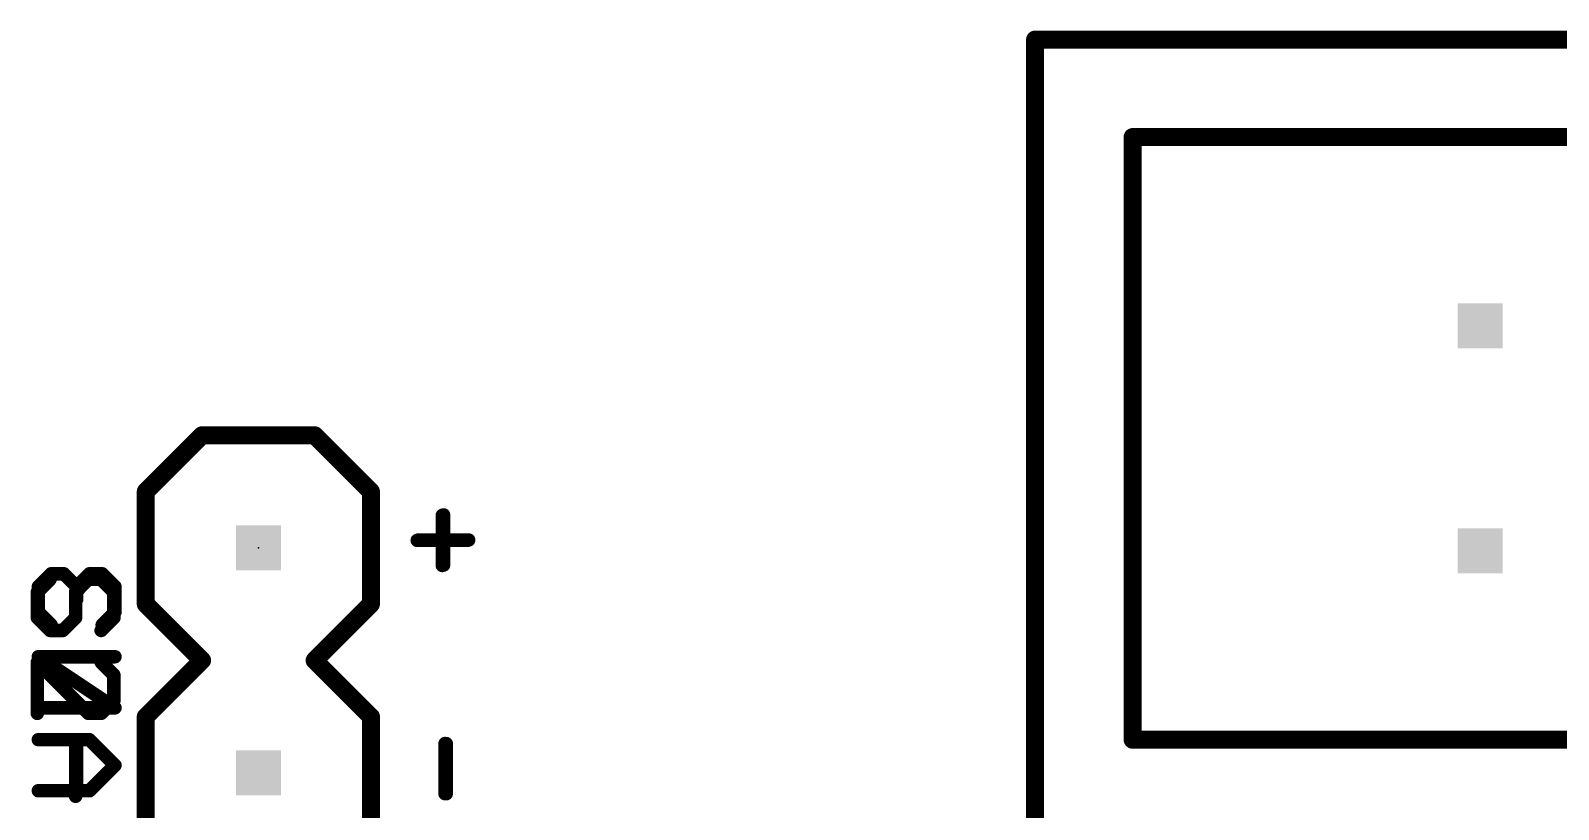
# Model space of a CAD drawing. Extents: x 0 to 100, y 1 to 103.
# Drawn here: x 0.35 to 17.59, y 40.89 to 49.68 of the extents above; entities that cross this region are included whole.
import ezdxf

# ---------------------------------------------------------------- set-up
doc = ezdxf.new("R2010")
doc.units = 0
for name, color, linetype in [('22', 253, 'CONTINUOUS'), ('24', 7, 'CONTINUOUS'), ('26', 253, 'CONTINUOUS'), ('27', 253, 'CONTINUOUS'), ('28', 253, 'CONTINUOUS'), ('52', 253, 'CONTINUOUS')]:
    doc.layers.add(name, color=color, linetype=linetype)

# ---------------------------------------------------------------- blocks, each defined once
blk = doc.blocks.new('RECT')
blk.add_solid([(-0.5, -0.5), (0.5, -0.5), (-0.5, 0.5), (0.5, 0.5)])

msp = doc.modelspace()

# ---------------------------------------------------------------- linework, layer by layer
at = {"layer": '22', "const_width": 0.2032}
for points in [[(31.8838, 49.5746), (11.6838, 49.5746)], [(11.6838, 49.5746), (11.6838, 40.5746)], [(1.65, 44.475), (2.285, 45.11)], [(2.285, 45.11), (3.555, 45.11)], [(3.555, 45.11), (4.19, 44.475)], [(1.65, 44.475), (1.65, 43.205)], [(4.19, 43.205), (4.19, 44.475)], [(1.65, 43.205), (2.285, 42.57)], [(3.555, 42.57), (4.19, 43.205)], [(2.285, 42.57), (1.65, 41.935)], [(4.19, 41.935), (3.555, 42.57)], [(1.65, 41.935), (1.65, 40.665)], [(4.19, 40.665), (4.19, 41.935)]]:
    msp.add_lwpolyline(points, dxfattribs=at)
at = {"layer": '22', "const_width": 0.1016}
for points in [[(11.6838, 49.6254, 1), (11.6838, 49.5238)], [(11.7346, 49.5746, 1), (11.633, 49.5746)], [(2.285, 45.1608, 1), (2.285, 45.0592)], [(2.3209, 45.0741, 1), (2.2491, 45.1459)], [(3.5909, 45.1459, 1), (3.5191, 45.0741)], [(3.555, 45.0592, 1), (3.555, 45.1608)], [(1.7008, 44.475, 1), (1.5992, 44.475)], [(1.6141, 44.5109, 1), (1.6859, 44.4391)], [(4.2408, 44.475, 1), (4.1392, 44.475)], [(4.1541, 44.4391, 1), (4.2259, 44.5109)], [(1.6859, 43.2409, 1), (1.6141, 43.1691)], [(4.2259, 43.1691, 1), (4.1541, 43.2409)], [(1.5992, 43.205, 1), (1.7008, 43.205)], [(4.1392, 43.205, 1), (4.2408, 43.205)], [(2.3209, 42.5341, 1), (2.2491, 42.6059)], [(2.2491, 42.5341, 1), (2.3209, 42.6059)], [(3.5909, 42.6059, 1), (3.5191, 42.5341)], [(3.5191, 42.6059, 1), (3.5909, 42.5341)], [(1.7008, 41.935, 1), (1.5992, 41.935)], [(1.6141, 41.9709, 1), (1.6859, 41.8991)], [(4.2408, 41.935, 1), (4.1392, 41.935)], [(4.1541, 41.8991, 1), (4.2259, 41.9709)]]:
    msp.add_lwpolyline(points, format="xyb", dxfattribs=at)
at = {"layer": '24'}
msp.add_point((2.92, 43.84), dxfattribs=at)
at = {"layer": '26', "const_width": 0.1524}
for points in [[(0.5821, 43.5464), (0.438, 43.4024)], [(0.7261, 43.5464), (0.5821, 43.5464)], [(0.8702, 43.4024), (0.7261, 43.5464)], [(1.0142, 43.5464), (0.8702, 43.4024)], [(1.1583, 43.5464), (1.0142, 43.5464)], [(1.3023, 43.4024), (1.1583, 43.5464)], [(0.438, 43.4024), (0.438, 43.1143)], [(0.8702, 43.4024), (0.8702, 43.2583)], [(1.3023, 43.1143), (1.3023, 43.4024)], [(0.438, 43.1143), (0.5821, 42.9702)], [(1.1583, 42.9702), (1.3023, 43.1143)], [(1.3023, 42.0347), (0.438, 42.6109)], [(0.438, 42.6109), (1.3023, 42.6109)], [(0.438, 42.0347), (1.3023, 42.0347)], [(1.0142, 41.6754), (0.438, 41.6754)], [(0.8702, 41.0992), (0.8702, 41.6754)], [(1.3023, 41.3873), (1.0142, 41.6754)], [(1.0142, 41.0992), (1.3023, 41.3873)], [(0.438, 41.0992), (1.0142, 41.0992)]]:
    msp.add_lwpolyline(points, dxfattribs=at)
at = {"layer": '26', "const_width": 0.0762}
for points in [[(0.5821, 43.5845, 1), (0.5821, 43.5083)], [(0.609, 43.5195, 1), (0.5551, 43.5734)], [(0.7531, 43.5734, 1), (0.6992, 43.5195)], [(0.7261, 43.5083, 1), (0.7261, 43.5845)], [(1.0142, 43.5845, 1), (1.0142, 43.5083)], [(1.0412, 43.5195, 1), (0.9873, 43.5734)], [(1.1852, 43.5734, 1), (1.1313, 43.5195)], [(1.1583, 43.5083, 1), (1.1583, 43.5845)], [(0.4761, 43.4024, 1), (0.3999, 43.4024)], [(0.4111, 43.4293, 1), (0.4649, 43.3754)], [(0.8432, 43.4293, 1), (0.8971, 43.3754)], [(0.9083, 43.4024, 1), (0.8321, 43.4024)], [(0.8432, 43.3754, 1), (0.8971, 43.4293)], [(1.3404, 43.4024, 1), (1.2642, 43.4024)], [(1.2754, 43.3754, 1), (1.3293, 43.4293)], [(0.8321, 43.2583, 1), (0.9083, 43.2583)], [(0.4649, 43.1412, 1), (0.4111, 43.0873)], [(0.3999, 43.1143, 1), (0.4761, 43.1143)], [(1.2642, 43.1143, 1), (1.3404, 43.1143)], [(1.3293, 43.0873, 1), (1.2754, 43.1412)], [(0.5551, 42.9433, 1), (0.609, 42.9971)], [(1.1313, 42.9971, 1), (1.1852, 42.9433)], [(0.4591, 42.6426, 1), (0.4169, 42.5792)], [(0.438, 42.649, 1), (0.438, 42.5728)], [(1.3023, 42.5728, 1), (1.3023, 42.649)], [(0.438, 42.0728, 1), (0.438, 41.9966)], [(1.2812, 42.003, 1), (1.3235, 42.0664)], [(1.3023, 41.9966, 1), (1.3023, 42.0728)], [(0.438, 41.7135, 1), (0.438, 41.6373)], [(0.9083, 41.6754, 1), (0.8321, 41.6754)], [(1.0412, 41.7023, 1), (0.9873, 41.6484)], [(1.0142, 41.6373, 1), (1.0142, 41.7135)], [(1.3293, 41.3603, 1), (1.2754, 41.4142)], [(1.2754, 41.3603, 1), (1.3293, 41.4142)], [(0.438, 41.1373, 1), (0.438, 41.0611)], [(0.8321, 41.0992, 1), (0.9083, 41.0992)], [(0.9873, 41.1261, 1), (1.0412, 41.0722)], [(1.0142, 41.0611, 1), (1.0142, 41.1373)]]:
    msp.add_lwpolyline(points, format="xyb", dxfattribs=at)
at = {"layer": '27', "const_width": 0.1524}
for points in [[(5.0096, 43.6454), (5.0096, 44.211)], [(4.7269, 43.9282), (5.2924, 43.9282)], [(0.4262, 43.3397), (0.5703, 43.4838)], [(1.0024, 43.4838), (0.8584, 43.3397)], [(1.1465, 43.4838), (1.0024, 43.4838)], [(1.2905, 43.3397), (1.1465, 43.4838)], [(0.4262, 43.0516), (0.4262, 43.3397)], [(0.8584, 43.3397), (0.8584, 43.0516)], [(1.2905, 43.0516), (1.2905, 43.3397)], [(0.5703, 42.9076), (0.4262, 43.0516)], [(0.8584, 43.0516), (0.7143, 42.9076)], [(1.1465, 42.9076), (1.2905, 43.0516)], [(0.7143, 42.9076), (0.5703, 42.9076)], [(0.4262, 41.9721), (0.4262, 42.5483)], [(0.4262, 42.5483), (1.0024, 41.9721)], [(1.2905, 42.4042), (1.1465, 42.5483)], [(1.2905, 42.1161), (1.2905, 42.4042)], [(1.1465, 41.9721), (1.2905, 42.1161)], [(1.0024, 41.9721), (1.1465, 41.9721)], [(0.8584, 41.6128), (0.8584, 41.0365)], [(5.0396, 41.0654), (5.0396, 41.631)]]:
    msp.add_lwpolyline(points, dxfattribs=at)
at = {"layer": '27', "const_width": 0.0762}
for points in [[(5.0477, 44.211, 1), (4.9715, 44.211)], [(4.7269, 43.9663, 1), (4.7269, 43.8901)], [(5.2924, 43.8901, 1), (5.2924, 43.9663)], [(4.9715, 43.6454, 1), (5.0477, 43.6454)], [(0.5972, 43.4569, 1), (0.5433, 43.5107)], [(1.0024, 43.5219, 1), (1.0024, 43.4457)], [(1.0294, 43.4569, 1), (0.9755, 43.5107)], [(1.1734, 43.5107, 1), (1.1195, 43.4569)], [(1.1465, 43.4457, 1), (1.1465, 43.5219)], [(0.4643, 43.3397, 1), (0.3881, 43.3397)], [(0.3993, 43.3667, 1), (0.4531, 43.3128)], [(0.8314, 43.3667, 1), (0.8853, 43.3128)], [(0.8965, 43.3397, 1), (0.8203, 43.3397)], [(1.3286, 43.3397, 1), (1.2524, 43.3397)], [(1.2636, 43.3128, 1), (1.3175, 43.3667)], [(0.4531, 43.0786, 1), (0.3993, 43.0247)], [(0.8853, 43.0247, 1), (0.8314, 43.0786)], [(1.3175, 43.0247, 1), (1.2636, 43.0786)], [(0.3881, 43.0516, 1), (0.4643, 43.0516)], [(0.5703, 42.9457, 1), (0.5703, 42.8695)], [(0.5433, 42.8806, 1), (0.5972, 42.9345)], [(0.6874, 42.9345, 1), (0.7413, 42.8806)], [(0.7143, 42.8695, 1), (0.7143, 42.9457)], [(0.8203, 43.0516, 1), (0.8965, 43.0516)], [(1.1195, 42.9345, 1), (1.1734, 42.8806)], [(1.2524, 43.0516, 1), (1.3286, 43.0516)], [(0.4643, 42.5483, 1), (0.3881, 42.5483)], [(0.4531, 42.5752, 1), (0.3993, 42.5213)], [(1.1734, 42.5752, 1), (1.1195, 42.5213)], [(1.3286, 42.4042, 1), (1.2524, 42.4042)], [(1.2636, 42.3773, 1), (1.3175, 42.4312)], [(1.2524, 42.1161, 1), (1.3286, 42.1161)], [(1.3175, 42.0892, 1), (1.2636, 42.1431)], [(0.3881, 41.9721, 1), (0.4643, 41.9721)], [(1.0024, 42.0102, 1), (1.0024, 41.934)], [(0.9755, 41.9451, 1), (1.0294, 41.999)], [(1.1195, 41.999, 1), (1.1734, 41.9451)], [(1.1465, 41.934, 1), (1.1465, 42.0102)], [(0.8965, 41.6128, 1), (0.8203, 41.6128)], [(5.0777, 41.631, 1), (5.0015, 41.631)], [(0.8203, 41.0365, 1), (0.8965, 41.0365)], [(5.0015, 41.0654, 1), (5.0777, 41.0654)]]:
    msp.add_lwpolyline(points, format="xyb", dxfattribs=at)
at = {"layer": '28', "const_width": 0.1524}
for points in [[(4.9954, 43.6412), (4.9954, 44.2067)], [(5.2781, 43.924), (4.7126, 43.924)], [(5.0264, 41.0662), (5.0264, 41.6318)]]:
    msp.add_lwpolyline(points, dxfattribs=at)
at = {"layer": '28', "const_width": 0.0762}
for points in [[(5.0335, 44.2067, 1), (4.9573, 44.2067)], [(4.7126, 43.9621, 1), (4.7126, 43.8859)], [(5.2781, 43.8859, 1), (5.2781, 43.9621)], [(4.9573, 43.6412, 1), (5.0335, 43.6412)], [(5.0645, 41.6318, 1), (4.9883, 41.6318)], [(4.9883, 41.0662, 1), (5.0645, 41.0662)]]:
    msp.add_lwpolyline(points, format="xyb", dxfattribs=at)
at = {"layer": '52', "const_width": 0.2032}
for points in [[(30.7838, 48.4746), (12.7838, 48.4746)], [(12.7838, 41.6746), (12.7838, 48.4746)], [(12.7838, 41.6746), (19.5838, 41.6746)]]:
    msp.add_lwpolyline(points, dxfattribs=at)
at = {"layer": '52', "const_width": 0.1016}
for points in [[(12.7838, 48.5254, 1), (12.7838, 48.4238)], [(12.8346, 48.4746, 1), (12.733, 48.4746)], [(12.7838, 41.7254, 1), (12.7838, 41.6238)], [(12.733, 41.6746, 1), (12.8346, 41.6746)]]:
    msp.add_lwpolyline(points, format="xyb", dxfattribs=at)

# ---------------------------------------------------------------- block references
at = {"layer": '52', "xscale": 0.508, "yscale": 0.508}
for p, rotation in [((16.7038, 46.3446), 180), ((2.92, 43.84), 270), ((16.7038, 43.8046), 180), ((2.92, 41.3), 270)]:
    msp.add_blockref('RECT', p, dxfattribs=dict(at, rotation=rotation))

doc.saveas('drawing.dxf')
